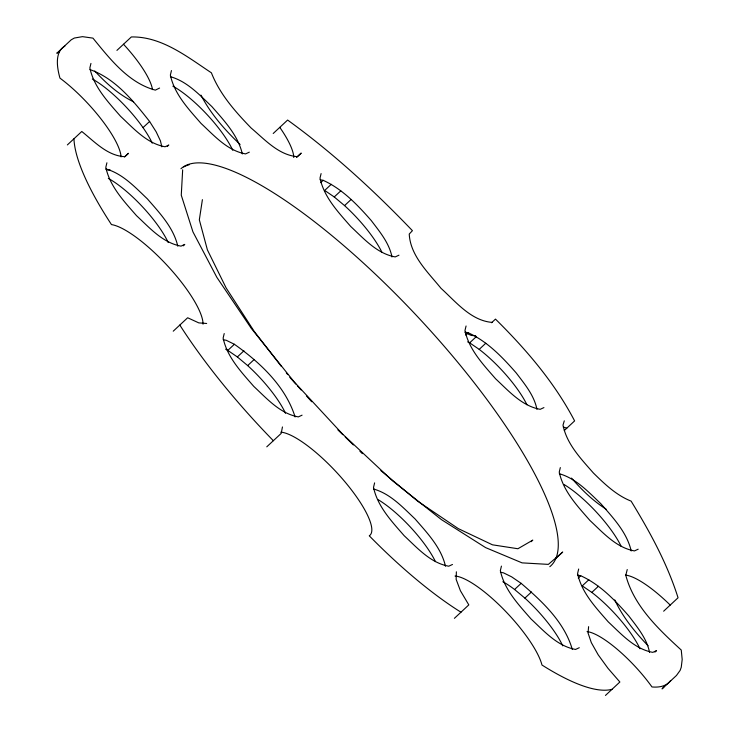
<?xml version="1.0" encoding="UTF-8"?>
<svg xmlns="http://www.w3.org/2000/svg" width="733" height="733" viewBox="0 0 733 733"><rect width="100%" height="100%" fill="white"/><g stroke="black" fill="none" stroke-linecap="round" stroke-linejoin="round"><path stroke-width="1.1" d="M456.366 571.804L456.146 579.391L460.434 590.789L468.808 604.899L454.396 618.331M182.664 169.809L181.271 195.189L192.935 231.857L216.84 277.321L251.364 328.485L294.162 381.856L342.311 433.808L392.531 480.784L441.394 519.596L485.576 547.597L522.07 562.871L548.376 564.383L562.715 552.031L555.825 558.464M588.608 626.651L588.04 632.982L591.329 642.658L598.183 654.807L607.996 668.322L619.871 682.002L605.458 695.434M202.4 199.66L199.33 219.818L207.402 249.898L226.112 287.913L254.186 331.343L281.417 366.5M282.452 426.954L281.188 433.405L266.775 446.837M90.947 63.423L89.857 67.94C93.87 87.071 108.099 101.988 120.542 116.29C133.543 128.376 146.792 143.494 165.062 146.765L168.81 145.024L167.243 146.49M106.908 162.79L105.818 167.307C109.831 186.448 124.06 201.364 136.503 215.658C149.505 227.752 162.753 242.861 181.024 246.132L184.771 244.401L183.204 245.857M171.449 70.56L170.368 75.078C174.381 94.209 188.601 109.125 201.044 123.428C214.045 135.513 227.294 150.632 245.564 153.903L249.312 152.162M224.216 333.561L223.125 338.069C227.138 357.209 241.368 372.126 253.81 386.428C266.812 398.514 280.061 413.632 298.331 416.894L302.078 415.162M321.1 173.584L320.009 178.092C324.023 197.232 338.252 212.149 350.695 226.451C363.696 238.537 376.945 253.655 395.215 256.916L398.963 255.185M374.609 482.873L373.518 487.381C377.532 506.521 391.761 521.438 404.204 535.741C417.205 547.826 430.454 562.944 448.724 566.206L452.472 564.474M466.069 325.983L464.979 330.501C468.992 349.632 483.221 364.558 495.664 378.851C508.665 390.936 521.914 406.055 540.184 409.326L543.932 407.594M501.436 566.105L500.346 570.613C504.359 589.753 518.588 604.67 531.031 618.973C544.033 631.058 557.282 646.176 575.552 649.438L579.29 647.706M560.324 467.581L559.242 472.098C563.256 491.238 577.476 506.155 589.918 520.448C602.92 532.543 616.169 547.652 634.448 550.923L638.186 549.191M578.676 569.019L577.586 573.536C581.599 592.667 595.819 607.593 608.271 621.886C621.263 633.972 634.521 649.09 652.791 652.361L656.53 650.629L654.963 652.086M627.237 569.55L625.79 575.286C633.898 606.008 658.555 629.216 681.259 650.052L682.185 659.48L681.259 667.232L680.114 670.429L676.477 675.46L662.064 688.892L664.107 686.61M564.282 420.843L562.999 425.131C566.765 444.161 581.077 458.904 593.428 473.032C604.606 483.991 616.316 495.279 631.113 501.125C649.786 531.7 667.241 563.466 678.052 597.771L663.64 611.203M116.923 50.385L131.335 36.952C161.645 36.311 187.346 56.917 211.406 72.824C219.79 94.255 235.394 111.782 251.199 128.083C264.824 139.536 278.54 155.112 297.332 156.67L301.236 153.078L296.535 157.458M67.372 144.914L81.784 131.482C94.53 141.689 107.43 155.827 124.757 156.688L128.486 153.298L124.564 156.944M143.017 127.615L149.596 121.476C133.424 100.971 115.273 78.431 89.93 69.571M273.207 133.488L287.62 120.056C332.745 152.693 373.922 190.516 412.422 230.675L409.234 234.065C410.352 255.79 428.081 272.346 441.019 288.326C455.862 301.776 470.934 320.724 492.219 322.41M320.688 182.618L323.152 180.318C342.503 189.05 357.502 204.874 371.292 220.587C379.657 231.665 389.25 242.999 391.981 256.971M173.235 331.188L187.648 317.756L198.799 322.886L206.651 323.482M331.27 184.304L324.692 190.433L334.239 196.966L344.556 205.607A56.441 15.072 47 0 1 381.948 252.335M334.239 196.966L340.818 190.837M344.556 205.607L351.144 199.468M225.627 349.165A56.441 15.072 47 0 1 227.807 350.411L234.386 344.281C260.032 362.441 285.522 386.254 295.097 416.949M227.807 350.411L237.355 356.944L243.933 350.814M237.355 356.944L247.672 365.584L254.25 359.445M465.657 335.018L468.121 332.718C487.472 341.459 502.471 357.283 516.261 372.996C524.626 384.065 534.22 395.399 536.95 409.381M467.636 341.844L469.661 342.842L476.239 336.704M491.568 322.749L495.481 319.102C526.083 349.357 554.615 382.571 574.608 420.907L564.309 430.509M469.661 342.842L479.208 349.375L485.787 343.236M531.123 541.678L532.79 540.12L517.901 548.742L492.475 544.821L458.317 528.63L417.81 501.29L380.83 470.586M502.847 581.709A56.441 15.072 47 0 1 514.566 589.488L521.154 583.358C542.163 601.372 564.474 622.134 572.317 649.493M514.566 589.488L524.892 598.119L531.471 591.989M578.255 578.053L580.719 575.753C600.07 584.494 615.069 600.318 628.859 616.032C637.224 627.1 646.818 638.434 649.557 652.416M588.837 579.739L582.259 585.878L591.806 592.411A56.441 15.072 47 0 1 639.991 648.787M591.806 592.411L598.385 586.272M59.144 51.915L56.798 53.243L71.211 39.811L74.345 38.043L82.472 36.65L92.944 38.125C109.877 58.814 128.44 82.948 155.359 90.132L159.592 88.042M475.653 335.714L471.328 335.457L465.217 332.745M106.203 169.717L110.344 170.12M170.432 76.708C187.135 81.381 199.633 95.015 211.883 106.597C224.115 120.652 238.051 135.275 242.33 153.957M320.083 179.732L323.152 180.318M105.891 168.947C122.585 173.611 135.092 187.245 147.342 198.835C159.565 212.891 173.51 227.505 177.789 246.187M465.052 332.141L468.121 332.718M223.198 339.709L226.268 340.295L234.386 344.281M559.306 473.738C576.01 478.402 588.507 492.035 600.758 503.626C612.99 517.681 626.926 532.295 631.205 550.978M373.592 489.021C390.295 493.685 402.793 507.318 415.043 518.909C427.266 532.964 441.211 547.578 445.49 566.27M577.65 575.176L580.719 575.753M500.41 572.253L503.489 572.84L511.607 576.825L521.154 583.358M133.562 101.832C118.599 94.484 106.001 83.15 94.759 71M606.109 509.169C592.942 500.841 581.718 489.781 571.511 478.099M240.094 144.474C224.875 130.007 210.673 113.826 200.952 95.107M337.904 429.914L342.797 434.66M345.243 437.033L353.398 444.949M359.921 451.281L362.368 453.654M648.091 645.764C634.97 632.121 622.784 617.149 614.749 599.896M289.792 377.321L295.839 384.055M297.341 385.741L301.116 389.947M306.403 395.847L311.69 401.739M286.301 372.813L287.702 374.618M149.596 121.476L156.175 131.848L160.426 140.828L161.828 146.82M279.786 127.359A64.412 17.198 47 0 1 293.759 157.503M563.32 427.082A54.709 14.605 47 0 1 566.774 428.209M625.451 575.093A66.272 17.693 47 0 1 670.219 605.073M587.06 631.589A60.812 16.236 47 0 1 651.976 686.949A201.648 53.83 47 0 0 670.686 680.481M612.037 689.304A226.799 60.546 47 0 1 541.971 665.023A66.859 17.849 47 0 0 504.295 610.003A66.859 17.849 47 0 0 455.037 576.028M123.501 44.255A57.009 15.219 47 0 1 152.482 89.618M121.064 156.908A65.2 17.409 47 0 0 59.969 78.138A180.721 48.25 47 0 1 64.861 46.133M73.951 138.784A213.395 56.972 47 0 0 111.471 224.591A70.762 18.893 47 0 1 167.884 266.198A70.762 18.893 47 0 1 203.032 324.169M273.354 440.707A227.377 60.702 47 0 1 179.814 325.058M280.821 432.14A69.479 18.554 47 0 1 343.63 480.252A69.479 18.554 47 0 1 369.276 535.814A191.533 51.136 47 0 0 460.975 612.202M183.662 166.968A271.329 72.439 47 0 1 189.16 164.76M172.869 86.173A56.441 15.072 47 0 1 232.773 150.32M92.358 79.036A56.441 15.072 47 0 1 152.262 143.182M108.319 178.403A56.441 15.072 47 0 1 168.224 242.559M479.208 349.375A56.441 15.072 47 0 1 526.917 404.744M563.915 484.44A56.441 15.072 47 0 1 621.172 546.342M247.672 365.584A56.441 15.072 47 0 1 285.531 413.32M378.201 499.723A56.441 15.072 47 0 1 435.448 561.625M524.892 598.119A56.441 15.072 47 0 1 562.752 645.865M180.941 168.737A271.329 72.439 47 0 1 420.715 320.037A271.329 72.439 47 0 1 549.805 566.701"/></g></svg>
